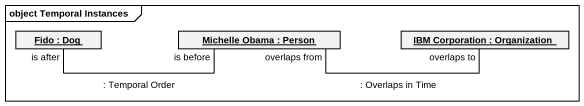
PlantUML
@startuml
mainframe object Temporal Instances
hide circle
hide empty members
object "Fido : Dog" as Fido
object "Michelle Obama : Person" as Michelle_Obama
object "IBM Corporation : Organization" as IBM_Corporation
Michelle_Obama -left- Fido : is before\nis after\n: Temporal Order
IBM_Corporation -left- Michelle_Obama : overlaps to\noverlaps from\n: Overlaps in Time
@enduml
